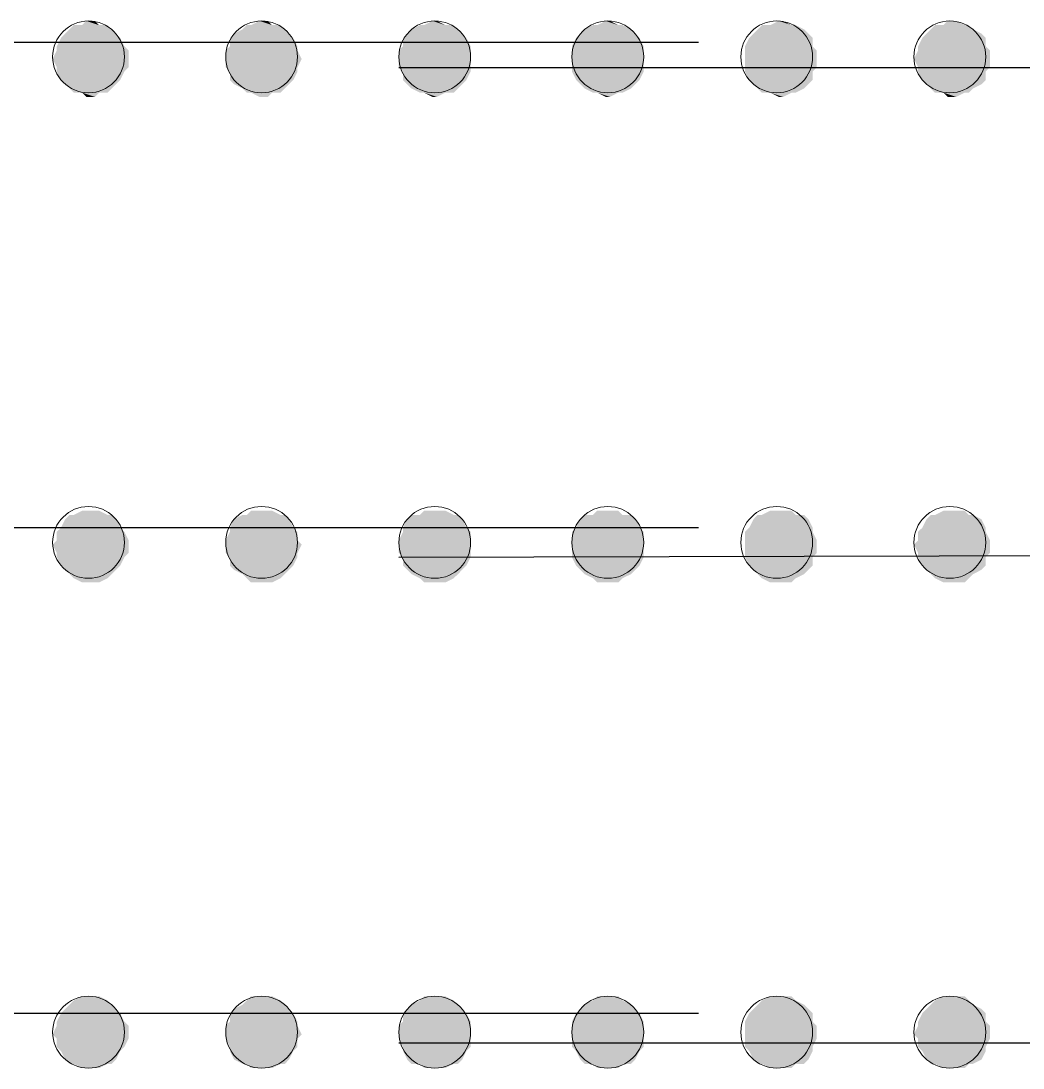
# Model space of a CAD drawing. Header units: inches. Extents: x 2 to 136, y 1 to 96.
# Drawn here: x 85.991 to 90.639, y 54.029 to 58.885 of the extents above; entities that cross this region are included whole.
import ezdxf

# ---------------------------------------------------------------- set-up
doc = ezdxf.new("R2010")
doc.units = ezdxf.units.IN
doc.header["$MEASUREMENT"] = 0
doc.layers.add('PDF_COLUMN', color=251, linetype='Continuous', true_color=0x636466)
doc.layers.add('PDF_Girt', color=7, linetype='Continuous')

msp = doc.modelspace()

# ---------------------------------------------------------------- linework, layer by layer
at = {"layer": 'PDF_COLUMN', "lineweight": 0}
for centre in [(86.3047, 58.719), (87.1076, 58.719), (87.9105, 58.719), (88.7133, 58.719), (89.4967, 58.719), (90.2996, 58.719), (86.3047, 56.467), (87.1076, 56.467), (87.9105, 56.467), (88.7133, 56.467), (89.4967, 56.467), (90.2996, 56.467), (86.3047, 54.1954), (87.1076, 54.1954), (87.9105, 54.1954), (88.7133, 54.1954), (89.4967, 54.1954), (90.2996, 54.1954)]:
    msp.add_circle(centre, 0.1665, dxfattribs=at)
at = {"layer": 'PDF_COLUMN', "transparency": 33554559}
for points in [[(86.2361, 58.8659), (86.4124, 58.8463), (86.2165, 58.8463)], [(86.2753, 58.8659), (86.3928, 58.8659), (86.2361, 58.8659)], [(86.3928, 58.8659), (86.2361, 58.8659), (86.4124, 58.8463)], [(86.2949, 58.8855), (86.3536, 58.8659), (86.2753, 58.8659)], [(86.3536, 58.8659), (86.2753, 58.8659), (86.3928, 58.8659)], [(86.334, 58.8855), (86.2949, 58.8855), (86.3536, 58.8659)], [(87.039, 58.8659), (87.2153, 58.8463), (87.0194, 58.8463)], [(87.0586, 58.8659), (87.1957, 58.8659), (87.039, 58.8659)], [(87.1957, 58.8659), (87.039, 58.8659), (87.2153, 58.8463)], [(87.0978, 58.8855), (87.1565, 58.8659), (87.0586, 58.8659)], [(87.1565, 58.8659), (87.0586, 58.8659), (87.1957, 58.8659)], [(87.1369, 58.8855), (87.0978, 58.8855), (87.1565, 58.8659)], [(87.8419, 58.8659), (88.0182, 58.8463), (87.8027, 58.8463)], [(87.8615, 58.8659), (87.9986, 58.8659), (87.8419, 58.8659)], [(87.9986, 58.8659), (87.8419, 58.8659), (88.0182, 58.8463)], [(87.9007, 58.8855), (87.9594, 58.8659), (87.8615, 58.8659)], [(87.9594, 58.8659), (87.8615, 58.8659), (87.9986, 58.8659)], [(87.9202, 58.8855), (87.9007, 58.8855), (87.9594, 58.8659)], [(88.6448, 58.8659), (88.8211, 58.8463), (88.6056, 58.8463)], [(88.6644, 58.8659), (88.7819, 58.8659), (88.6448, 58.8659)], [(88.7819, 58.8659), (88.6448, 58.8659), (88.8211, 58.8463)], [(88.7036, 58.8855), (88.7623, 58.8659), (88.6644, 58.8659)], [(88.7623, 58.8659), (88.6644, 58.8659), (88.7819, 58.8659)], [(88.7231, 58.8855), (88.7036, 58.8855), (88.7623, 58.8659)], [(89.4281, 58.8659), (89.6239, 58.8463), (89.4085, 58.8463)], [(89.4673, 58.8659), (89.5848, 58.8659), (89.4281, 58.8659)], [(89.5848, 58.8659), (89.4281, 58.8659), (89.6239, 58.8463)], [(89.5065, 58.8855), (89.5652, 58.8659), (89.4673, 58.8659)], [(89.5652, 58.8659), (89.4673, 58.8659), (89.5848, 58.8659)], [(89.526, 58.8855), (89.5065, 58.8855), (89.5652, 58.8659)], [(90.231, 58.8659), (90.4073, 58.8463), (90.2114, 58.8463)], [(90.2702, 58.8659), (90.3877, 58.8659), (90.231, 58.8659)], [(90.3877, 58.8659), (90.231, 58.8659), (90.4073, 58.8463)], [(90.2898, 58.8855), (90.3681, 58.8659), (90.2702, 58.8659)], [(90.3681, 58.8659), (90.2702, 58.8659), (90.3877, 58.8659)], [(90.3289, 58.8855), (90.2898, 58.8855), (90.3681, 58.8659)], [(86.197, 58.8267), (86.4515, 58.8071), (86.1774, 58.8071)], [(86.2165, 58.8463), (86.432, 58.8267), (86.197, 58.8267)], [(86.432, 58.8267), (86.197, 58.8267), (86.4515, 58.8071)], [(86.4124, 58.8463), (86.2165, 58.8463), (86.432, 58.8267)], [(86.9803, 58.8267), (87.2544, 58.8071), (86.9607, 58.8071)], [(87.0194, 58.8463), (87.2348, 58.8267), (86.9803, 58.8267)], [(87.2348, 58.8267), (86.9803, 58.8267), (87.2544, 58.8071)], [(87.2153, 58.8463), (87.0194, 58.8463), (87.2348, 58.8267)], [(87.7832, 58.8267), (88.0573, 58.8071), (87.7636, 58.8071)], [(87.8027, 58.8463), (88.0377, 58.8267), (87.7832, 58.8267)], [(88.0377, 58.8267), (87.7832, 58.8267), (88.0573, 58.8071)], [(88.0182, 58.8463), (87.8027, 58.8463), (88.0377, 58.8267)], [(88.5861, 58.8267), (88.8602, 58.8071), (88.5665, 58.8071)], [(88.6056, 58.8463), (88.8406, 58.8267), (88.5861, 58.8267)], [(88.8406, 58.8267), (88.5861, 58.8267), (88.8602, 58.8071)], [(88.8211, 58.8463), (88.6056, 58.8463), (88.8406, 58.8267)], [(89.389, 58.8267), (89.6631, 58.8071), (89.3694, 58.8071)], [(89.4085, 58.8463), (89.6435, 58.8267), (89.389, 58.8267)], [(89.6435, 58.8267), (89.389, 58.8267), (89.6631, 58.8071)], [(89.6239, 58.8463), (89.4085, 58.8463), (89.6435, 58.8267)], [(90.1918, 58.8267), (90.466, 58.8071), (90.1723, 58.8071)], [(90.2114, 58.8463), (90.4464, 58.8267), (90.1918, 58.8267)], [(90.4464, 58.8267), (90.1918, 58.8267), (90.466, 58.8071)], [(90.4073, 58.8463), (90.2114, 58.8463), (90.4464, 58.8267)], [(86.1774, 58.8071), (86.4711, 58.768), (86.1578, 58.768)], [(86.4711, 58.768), (86.1578, 58.768), (86.4907, 58.7484)], [(86.1578, 58.768), (86.4907, 58.7484), (86.1578, 58.7484)], [(86.4515, 58.8071), (86.1774, 58.8071), (86.4711, 58.768)], [(86.9607, 58.768), (87.274, 58.7484), (86.9411, 58.7484)], [(87.2544, 58.8071), (86.9607, 58.8071), (87.274, 58.768)], [(86.9607, 58.8071), (87.274, 58.768), (86.9607, 58.768)], [(87.274, 58.768), (86.9607, 58.768), (87.274, 58.7484)], [(87.7636, 58.768), (88.0769, 58.7484), (87.744, 58.7484)], [(88.0573, 58.8071), (87.7636, 58.8071), (88.0769, 58.768)], [(87.7636, 58.8071), (88.0769, 58.768), (87.7636, 58.768)], [(88.0769, 58.768), (87.7636, 58.768), (88.0769, 58.7484)], [(88.5665, 58.8071), (88.8798, 58.768), (88.5469, 58.768)], [(88.8798, 58.768), (88.5469, 58.768), (88.8798, 58.7484)], [(88.5469, 58.768), (88.8798, 58.7484), (88.5469, 58.7484)], [(88.8602, 58.8071), (88.5665, 58.8071), (88.8798, 58.768)], [(89.3694, 58.8071), (89.6631, 58.768), (89.3498, 58.768)], [(89.6631, 58.768), (89.3498, 58.768), (89.6827, 58.7484)], [(89.3498, 58.768), (89.6827, 58.7484), (89.3498, 58.7484)], [(89.6631, 58.8071), (89.3694, 58.8071), (89.6631, 58.768)], [(90.1723, 58.8071), (90.466, 58.768), (90.1527, 58.768)], [(90.466, 58.768), (90.1527, 58.768), (90.4856, 58.7484)], [(90.1527, 58.768), (90.4856, 58.7484), (90.1527, 58.7484)], [(90.466, 58.8071), (90.1723, 58.8071), (90.466, 58.768)], [(86.1578, 58.7484), (86.4907, 58.7092), (86.1382, 58.7092)], [(86.4907, 58.7484), (86.1578, 58.7484), (86.4907, 58.7092)], [(87.274, 58.7484), (86.9411, 58.7484), (87.2936, 58.7092)], [(86.9411, 58.7484), (87.2936, 58.7092), (86.9411, 58.7092)], [(88.0769, 58.7484), (87.744, 58.7484), (88.0769, 58.7092)], [(87.744, 58.7484), (88.0769, 58.7092), (87.744, 58.7092)], [(88.8798, 58.7484), (88.5469, 58.7484), (88.8798, 58.7092)], [(88.5469, 58.7484), (88.8798, 58.7092), (88.5469, 58.7092)], [(89.6827, 58.7484), (89.3498, 58.7484), (89.6827, 58.7092)], [(89.3498, 58.7484), (89.6827, 58.7092), (89.3498, 58.7092)], [(90.1527, 58.7484), (90.4856, 58.7092), (90.1331, 58.7092)], [(90.4856, 58.7484), (90.1527, 58.7484), (90.4856, 58.7092)], [(86.4907, 58.7092), (86.1382, 58.7092), (86.4907, 58.6701)], [(86.1382, 58.7092), (86.4907, 58.6701), (86.1578, 58.6701)], [(86.4907, 58.6701), (86.1578, 58.6701), (86.4711, 58.6505)], [(86.1578, 58.6701), (86.4711, 58.6505), (86.1578, 58.6505)], [(87.2936, 58.7092), (86.9411, 58.7092), (87.274, 58.6701)], [(86.9411, 58.7092), (87.274, 58.6701), (86.9411, 58.6701)], [(87.274, 58.6701), (86.9411, 58.6701), (87.274, 58.6505)], [(86.9411, 58.6701), (87.274, 58.6505), (86.9607, 58.6505)], [(88.0769, 58.7092), (87.744, 58.7092), (88.0769, 58.6701)], [(87.744, 58.7092), (88.0769, 58.6701), (87.744, 58.6701)], [(88.0769, 58.6701), (87.744, 58.6701), (88.0769, 58.6505)], [(87.744, 58.6701), (88.0769, 58.6505), (87.7636, 58.6505)], [(88.8798, 58.7092), (88.5469, 58.7092), (88.8798, 58.6701)], [(88.5469, 58.7092), (88.8798, 58.6701), (88.5469, 58.6701)], [(88.8798, 58.6701), (88.5469, 58.6701), (88.8798, 58.6505)], [(88.5469, 58.6701), (88.8798, 58.6505), (88.5469, 58.6505)], [(89.6827, 58.7092), (89.3498, 58.7092), (89.6827, 58.6701)], [(89.3498, 58.7092), (89.6827, 58.6701), (89.3498, 58.6701)], [(89.6827, 58.6701), (89.3498, 58.6701), (89.6631, 58.6505)], [(89.3498, 58.6701), (89.6631, 58.6505), (89.3498, 58.6505)], [(90.4856, 58.7092), (90.1331, 58.7092), (90.4856, 58.6701)], [(90.1331, 58.7092), (90.4856, 58.6701), (90.1527, 58.6701)], [(90.4856, 58.6701), (90.1527, 58.6701), (90.466, 58.6505)], [(90.1527, 58.6701), (90.466, 58.6505), (90.1527, 58.6505)], [(86.4711, 58.6505), (86.1578, 58.6505), (86.4515, 58.6113)], [(86.1578, 58.6505), (86.4515, 58.6113), (86.1774, 58.6113)], [(87.274, 58.6505), (86.9607, 58.6505), (87.2544, 58.6113)], [(86.9607, 58.6505), (87.2544, 58.6113), (86.9607, 58.6113)], [(88.0769, 58.6505), (87.7636, 58.6505), (88.0573, 58.6113)], [(87.7636, 58.6505), (88.0573, 58.6113), (87.7636, 58.6113)], [(88.8798, 58.6505), (88.5469, 58.6505), (88.8602, 58.6113)], [(88.5469, 58.6505), (88.8602, 58.6113), (88.5665, 58.6113)], [(89.6631, 58.6505), (89.3498, 58.6505), (89.6631, 58.6113)], [(89.3498, 58.6505), (89.6631, 58.6113), (89.3694, 58.6113)], [(90.466, 58.6505), (90.1527, 58.6505), (90.466, 58.6113)], [(90.1527, 58.6505), (90.466, 58.6113), (90.1723, 58.6113)], [(86.4515, 58.6113), (86.1774, 58.6113), (86.432, 58.5917)], [(86.1774, 58.6113), (86.432, 58.5917), (86.197, 58.5917)], [(86.432, 58.5917), (86.197, 58.5917), (86.4124, 58.5722)], [(86.197, 58.5917), (86.4124, 58.5722), (86.2165, 58.5722)], [(86.4124, 58.5722), (86.2165, 58.5722), (86.3928, 58.5526)], [(86.2165, 58.5722), (86.3928, 58.5526), (86.2361, 58.5526)], [(87.2544, 58.6113), (86.9607, 58.6113), (87.2348, 58.5917)], [(86.9607, 58.6113), (87.2348, 58.5917), (86.9803, 58.5917)], [(87.2348, 58.5917), (86.9803, 58.5917), (87.2153, 58.5722)], [(86.9803, 58.5917), (87.2153, 58.5722), (87.0194, 58.5722)], [(87.2153, 58.5722), (87.0194, 58.5722), (87.1957, 58.5526)], [(87.0194, 58.5722), (87.1957, 58.5526), (87.039, 58.5526)], [(88.0573, 58.6113), (87.7636, 58.6113), (88.0377, 58.5917)], [(87.7636, 58.6113), (88.0377, 58.5917), (87.7832, 58.5917)], [(88.0377, 58.5917), (87.7832, 58.5917), (88.0182, 58.5722)], [(87.7832, 58.5917), (88.0182, 58.5722), (87.8027, 58.5722)], [(88.0182, 58.5722), (87.8027, 58.5722), (87.9986, 58.5526)], [(87.8027, 58.5722), (87.9986, 58.5526), (87.8419, 58.5526)], [(88.8602, 58.6113), (88.5665, 58.6113), (88.8406, 58.5917)], [(88.5665, 58.6113), (88.8406, 58.5917), (88.5861, 58.5917)], [(88.8406, 58.5917), (88.5861, 58.5917), (88.8211, 58.5722)], [(88.5861, 58.5917), (88.8211, 58.5722), (88.6056, 58.5722)], [(88.8211, 58.5722), (88.6056, 58.5722), (88.7819, 58.5526)], [(88.6056, 58.5722), (88.7819, 58.5526), (88.6448, 58.5526)], [(89.6631, 58.6113), (89.3694, 58.6113), (89.6435, 58.5917)], [(89.3694, 58.6113), (89.6435, 58.5917), (89.389, 58.5917)], [(89.6435, 58.5917), (89.389, 58.5917), (89.6239, 58.5722)], [(89.389, 58.5917), (89.6239, 58.5722), (89.4085, 58.5722)], [(89.6239, 58.5722), (89.4085, 58.5722), (89.5848, 58.5526)], [(89.4085, 58.5722), (89.5848, 58.5526), (89.4281, 58.5526)], [(90.466, 58.6113), (90.1723, 58.6113), (90.4464, 58.5917)], [(90.1723, 58.6113), (90.4464, 58.5917), (90.1918, 58.5917)], [(90.4464, 58.5917), (90.1918, 58.5917), (90.4073, 58.5722)], [(90.1918, 58.5917), (90.4073, 58.5722), (90.2114, 58.5722)], [(90.4073, 58.5722), (90.2114, 58.5722), (90.3877, 58.5526)], [(90.2114, 58.5722), (90.3877, 58.5526), (90.231, 58.5526)], [(86.3928, 58.5526), (86.2361, 58.5526), (86.3536, 58.5526)], [(86.2361, 58.5526), (86.3536, 58.5526), (86.2753, 58.5526)], [(86.3536, 58.5526), (86.2753, 58.5526), (86.334, 58.533)], [(86.2753, 58.5526), (86.334, 58.533), (86.2949, 58.533)], [(87.1957, 58.5526), (87.039, 58.5526), (87.1565, 58.5526)], [(87.039, 58.5526), (87.1565, 58.5526), (87.0586, 58.5526)], [(87.1565, 58.5526), (87.0586, 58.5526), (87.1369, 58.533)], [(87.0586, 58.5526), (87.1369, 58.533), (87.0978, 58.533)], [(87.9986, 58.5526), (87.8419, 58.5526), (87.9594, 58.5526)], [(87.8419, 58.5526), (87.9594, 58.5526), (87.8615, 58.5526)], [(87.9594, 58.5526), (87.8615, 58.5526), (87.9202, 58.533)], [(87.8615, 58.5526), (87.9202, 58.533), (87.9007, 58.533)], [(88.7819, 58.5526), (88.6448, 58.5526), (88.7623, 58.5526)], [(88.6448, 58.5526), (88.7623, 58.5526), (88.6644, 58.5526)], [(88.7623, 58.5526), (88.6644, 58.5526), (88.7231, 58.533)], [(88.6644, 58.5526), (88.7231, 58.533), (88.7036, 58.533)], [(89.5848, 58.5526), (89.4281, 58.5526), (89.5652, 58.5526)], [(89.4281, 58.5526), (89.5652, 58.5526), (89.4673, 58.5526)], [(89.5652, 58.5526), (89.4673, 58.5526), (89.526, 58.533)], [(89.4673, 58.5526), (89.526, 58.533), (89.5065, 58.533)], [(90.3877, 58.5526), (90.231, 58.5526), (90.3681, 58.5526)], [(90.231, 58.5526), (90.3681, 58.5526), (90.2702, 58.5526)], [(90.3681, 58.5526), (90.2702, 58.5526), (90.3289, 58.533)], [(90.2702, 58.5526), (90.3289, 58.533), (90.2898, 58.533)], [(86.2165, 56.5943), (86.432, 56.5747), (86.197, 56.5747)], [(86.2361, 56.5943), (86.4124, 56.5943), (86.2165, 56.5943)], [(86.4124, 56.5943), (86.2165, 56.5943), (86.432, 56.5747)], [(86.2753, 56.6139), (86.3928, 56.5943), (86.2361, 56.5943)], [(86.3928, 56.5943), (86.2361, 56.5943), (86.4124, 56.5943)], [(86.2949, 56.6139), (86.3536, 56.6139), (86.2753, 56.6139)], [(86.3536, 56.6139), (86.2753, 56.6139), (86.3928, 56.5943)], [(86.334, 56.6139), (86.2949, 56.6139), (86.3536, 56.6139)], [(87.0194, 56.5943), (87.2348, 56.5747), (86.9803, 56.5747)], [(87.039, 56.5943), (87.2153, 56.5943), (87.0194, 56.5943)], [(87.2153, 56.5943), (87.0194, 56.5943), (87.2348, 56.5747)], [(87.0586, 56.6139), (87.1957, 56.5943), (87.039, 56.5943)], [(87.1957, 56.5943), (87.039, 56.5943), (87.2153, 56.5943)], [(87.0978, 56.6139), (87.1565, 56.6139), (87.0586, 56.6139)], [(87.1565, 56.6139), (87.0586, 56.6139), (87.1957, 56.5943)], [(87.1369, 56.6139), (87.0978, 56.6139), (87.1565, 56.6139)], [(87.8027, 56.5943), (88.0377, 56.5747), (87.7832, 56.5747)], [(87.8419, 56.5943), (88.0182, 56.5943), (87.8027, 56.5943)], [(88.0182, 56.5943), (87.8027, 56.5943), (88.0377, 56.5747)], [(87.8615, 56.6139), (87.9986, 56.5943), (87.8419, 56.5943)], [(87.9986, 56.5943), (87.8419, 56.5943), (88.0182, 56.5943)], [(87.9007, 56.6139), (87.9594, 56.6139), (87.8615, 56.6139)], [(87.9594, 56.6139), (87.8615, 56.6139), (87.9986, 56.5943)], [(87.9202, 56.6139), (87.9007, 56.6139), (87.9594, 56.6139)], [(88.6056, 56.5943), (88.8406, 56.5747), (88.5861, 56.5747)], [(88.6448, 56.5943), (88.8211, 56.5943), (88.6056, 56.5943)], [(88.8211, 56.5943), (88.6056, 56.5943), (88.8406, 56.5747)], [(88.6644, 56.6139), (88.7819, 56.5943), (88.6448, 56.5943)], [(88.7819, 56.5943), (88.6448, 56.5943), (88.8211, 56.5943)], [(88.7036, 56.6139), (88.7623, 56.6139), (88.6644, 56.6139)], [(88.7623, 56.6139), (88.6644, 56.6139), (88.7819, 56.5943)], [(88.7231, 56.6139), (88.7036, 56.6139), (88.7623, 56.6139)], [(89.4085, 56.5943), (89.6435, 56.5747), (89.389, 56.5747)], [(89.4281, 56.5943), (89.6239, 56.5943), (89.4085, 56.5943)], [(89.6239, 56.5943), (89.4085, 56.5943), (89.6435, 56.5747)], [(89.4673, 56.6139), (89.5848, 56.5943), (89.4281, 56.5943)], [(89.5848, 56.5943), (89.4281, 56.5943), (89.6239, 56.5943)], [(89.5065, 56.6139), (89.5652, 56.6139), (89.4673, 56.6139)], [(89.5652, 56.6139), (89.4673, 56.6139), (89.5848, 56.5943)], [(89.526, 56.6139), (89.5065, 56.6139), (89.5652, 56.6139)], [(90.2114, 56.5943), (90.4464, 56.5747), (90.1918, 56.5747)], [(90.231, 56.5943), (90.4073, 56.5943), (90.2114, 56.5943)], [(90.4073, 56.5943), (90.2114, 56.5943), (90.4464, 56.5747)], [(90.2702, 56.6139), (90.3877, 56.5943), (90.231, 56.5943)], [(90.3877, 56.5943), (90.231, 56.5943), (90.4073, 56.5943)], [(90.2898, 56.6139), (90.3681, 56.6139), (90.2702, 56.6139)], [(90.3681, 56.6139), (90.2702, 56.6139), (90.3877, 56.5943)], [(90.3289, 56.6139), (90.2898, 56.6139), (90.3681, 56.6139)], [(86.1774, 56.5355), (86.4711, 56.516), (86.1578, 56.516)], [(86.197, 56.5747), (86.4515, 56.5355), (86.1774, 56.5355)], [(86.4515, 56.5355), (86.1774, 56.5355), (86.4711, 56.516)], [(86.432, 56.5747), (86.197, 56.5747), (86.4515, 56.5355)], [(86.9803, 56.5747), (87.2544, 56.5355), (86.9607, 56.5355)], [(87.2544, 56.5355), (86.9607, 56.5355), (87.274, 56.516)], [(86.9607, 56.5355), (87.274, 56.516), (86.9607, 56.516)], [(87.2348, 56.5747), (86.9803, 56.5747), (87.2544, 56.5355)], [(87.7832, 56.5747), (88.0573, 56.5355), (87.7636, 56.5355)], [(88.0573, 56.5355), (87.7636, 56.5355), (88.0769, 56.516)], [(87.7636, 56.5355), (88.0769, 56.516), (87.7636, 56.516)], [(88.0377, 56.5747), (87.7832, 56.5747), (88.0573, 56.5355)], [(88.5665, 56.5355), (88.8798, 56.516), (88.5469, 56.516)], [(88.5861, 56.5747), (88.8602, 56.5355), (88.5665, 56.5355)], [(88.8602, 56.5355), (88.5665, 56.5355), (88.8798, 56.516)], [(88.8406, 56.5747), (88.5861, 56.5747), (88.8602, 56.5355)], [(89.3694, 56.5355), (89.6631, 56.516), (89.3498, 56.516)], [(89.389, 56.5747), (89.6631, 56.5355), (89.3694, 56.5355)], [(89.6631, 56.5355), (89.3694, 56.5355), (89.6631, 56.516)], [(89.6435, 56.5747), (89.389, 56.5747), (89.6631, 56.5355)], [(90.1723, 56.5355), (90.466, 56.516), (90.1527, 56.516)], [(90.1918, 56.5747), (90.466, 56.5355), (90.1723, 56.5355)], [(90.466, 56.5355), (90.1723, 56.5355), (90.466, 56.516)], [(90.4464, 56.5747), (90.1918, 56.5747), (90.466, 56.5355)], [(86.4711, 56.516), (86.1578, 56.516), (86.4907, 56.4768)], [(86.1578, 56.516), (86.4907, 56.4768), (86.1578, 56.4768)], [(86.9607, 56.516), (87.274, 56.4768), (86.9411, 56.4768)], [(87.274, 56.516), (86.9607, 56.516), (87.274, 56.4768)], [(87.7636, 56.516), (88.0769, 56.4768), (87.744, 56.4768)], [(88.0769, 56.516), (87.7636, 56.516), (88.0769, 56.4768)], [(88.8798, 56.516), (88.5469, 56.516), (88.8798, 56.4768)], [(88.5469, 56.516), (88.8798, 56.4768), (88.5469, 56.4768)], [(89.6631, 56.516), (89.3498, 56.516), (89.6827, 56.4768)], [(89.3498, 56.516), (89.6827, 56.4768), (89.3498, 56.4768)], [(90.466, 56.516), (90.1527, 56.516), (90.4856, 56.4768)], [(90.1527, 56.516), (90.4856, 56.4768), (90.1527, 56.4768)], [(86.1578, 56.4768), (86.4907, 56.4572), (86.1382, 56.4572)], [(86.4907, 56.4572), (86.1382, 56.4572), (86.4907, 56.418)], [(86.1382, 56.4572), (86.4907, 56.418), (86.1578, 56.418)], [(86.4907, 56.4768), (86.1578, 56.4768), (86.4907, 56.4572)], [(87.274, 56.4768), (86.9411, 56.4768), (87.2936, 56.4572)], [(86.9411, 56.4768), (87.2936, 56.4572), (86.9411, 56.4572)], [(87.2936, 56.4572), (86.9411, 56.4572), (87.274, 56.418)], [(86.9411, 56.4572), (87.274, 56.418), (86.9411, 56.418)], [(88.0769, 56.4768), (87.744, 56.4768), (88.0769, 56.4572)], [(87.744, 56.4768), (88.0769, 56.4572), (87.744, 56.4572)], [(88.0769, 56.4572), (87.744, 56.4572), (88.0769, 56.418)], [(87.744, 56.4572), (88.0769, 56.418), (87.744, 56.418)], [(88.8798, 56.4768), (88.5469, 56.4768), (88.8798, 56.4572)], [(88.5469, 56.4768), (88.8798, 56.4572), (88.5469, 56.4572)], [(88.8798, 56.4572), (88.5469, 56.4572), (88.8798, 56.418)], [(88.5469, 56.4572), (88.8798, 56.418), (88.5469, 56.418)], [(89.6827, 56.4768), (89.3498, 56.4768), (89.6827, 56.4572)], [(89.3498, 56.4768), (89.6827, 56.4572), (89.3498, 56.4572)], [(89.6827, 56.4572), (89.3498, 56.4572), (89.6827, 56.418)], [(89.3498, 56.4572), (89.6827, 56.418), (89.3498, 56.418)], [(90.1527, 56.4768), (90.4856, 56.4572), (90.1331, 56.4572)], [(90.4856, 56.4572), (90.1331, 56.4572), (90.4856, 56.418)], [(90.1331, 56.4572), (90.4856, 56.418), (90.1527, 56.418)], [(90.4856, 56.4768), (90.1527, 56.4768), (90.4856, 56.4572)], [(86.4907, 56.418), (86.1578, 56.418), (86.4711, 56.3985)], [(86.1578, 56.418), (86.4711, 56.3985), (86.1578, 56.3985)], [(86.4711, 56.3985), (86.1578, 56.3985), (86.4515, 56.3593)], [(86.1578, 56.3985), (86.4515, 56.3593), (86.1774, 56.3593)], [(87.274, 56.418), (86.9411, 56.418), (87.274, 56.3985)], [(86.9411, 56.418), (87.274, 56.3985), (86.9607, 56.3985)], [(87.274, 56.3985), (86.9607, 56.3985), (87.2544, 56.3593)], [(86.9607, 56.3985), (87.2544, 56.3593), (86.9607, 56.3593)], [(88.0769, 56.418), (87.744, 56.418), (88.0769, 56.3985)], [(87.744, 56.418), (88.0769, 56.3985), (87.7636, 56.3985)], [(88.0769, 56.3985), (87.7636, 56.3985), (88.0573, 56.3593)], [(87.7636, 56.3985), (88.0573, 56.3593), (87.7636, 56.3593)], [(88.8798, 56.418), (88.5469, 56.418), (88.8798, 56.3985)], [(88.5469, 56.418), (88.8798, 56.3985), (88.5469, 56.3985)], [(88.8798, 56.3985), (88.5469, 56.3985), (88.8602, 56.3593)], [(88.5469, 56.3985), (88.8602, 56.3593), (88.5665, 56.3593)], [(89.6827, 56.418), (89.3498, 56.418), (89.6631, 56.3985)], [(89.3498, 56.418), (89.6631, 56.3985), (89.3498, 56.3985)], [(89.6631, 56.3985), (89.3498, 56.3985), (89.6631, 56.3593)], [(89.3498, 56.3985), (89.6631, 56.3593), (89.3694, 56.3593)], [(90.4856, 56.418), (90.1527, 56.418), (90.466, 56.3985)], [(90.1527, 56.418), (90.466, 56.3985), (90.1527, 56.3985)], [(90.466, 56.3985), (90.1527, 56.3985), (90.466, 56.3593)], [(90.1527, 56.3985), (90.466, 56.3593), (90.1723, 56.3593)], [(86.4515, 56.3593), (86.1774, 56.3593), (86.432, 56.3397)], [(86.1774, 56.3593), (86.432, 56.3397), (86.197, 56.3397)], [(86.432, 56.3397), (86.197, 56.3397), (86.4124, 56.3201)], [(86.197, 56.3397), (86.4124, 56.3201), (86.2165, 56.3201)], [(87.2544, 56.3593), (86.9607, 56.3593), (87.2348, 56.3397)], [(86.9607, 56.3593), (87.2348, 56.3397), (86.9803, 56.3397)], [(87.2348, 56.3397), (86.9803, 56.3397), (87.2153, 56.3201)], [(86.9803, 56.3397), (87.2153, 56.3201), (87.0194, 56.3201)], [(88.0573, 56.3593), (87.7636, 56.3593), (88.0377, 56.3397)], [(87.7636, 56.3593), (88.0377, 56.3397), (87.7832, 56.3397)], [(88.0377, 56.3397), (87.7832, 56.3397), (88.0182, 56.3201)], [(87.7832, 56.3397), (88.0182, 56.3201), (87.8027, 56.3201)], [(88.8602, 56.3593), (88.5665, 56.3593), (88.8406, 56.3397)], [(88.5665, 56.3593), (88.8406, 56.3397), (88.5861, 56.3397)], [(88.8406, 56.3397), (88.5861, 56.3397), (88.8211, 56.3201)], [(88.5861, 56.3397), (88.8211, 56.3201), (88.6056, 56.3201)], [(89.6631, 56.3593), (89.3694, 56.3593), (89.6435, 56.3397)], [(89.3694, 56.3593), (89.6435, 56.3397), (89.389, 56.3397)], [(89.6435, 56.3397), (89.389, 56.3397), (89.6239, 56.3201)], [(89.389, 56.3397), (89.6239, 56.3201), (89.4085, 56.3201)], [(90.466, 56.3593), (90.1723, 56.3593), (90.4464, 56.3397)], [(90.1723, 56.3593), (90.4464, 56.3397), (90.1918, 56.3397)], [(90.4464, 56.3397), (90.1918, 56.3397), (90.4073, 56.3201)], [(90.1918, 56.3397), (90.4073, 56.3201), (90.2114, 56.3201)], [(86.4124, 56.3201), (86.2165, 56.3201), (86.3928, 56.3006)], [(86.2165, 56.3201), (86.3928, 56.3006), (86.2361, 56.3006)], [(86.3928, 56.3006), (86.2361, 56.3006), (86.3536, 56.281)], [(86.2361, 56.3006), (86.3536, 56.281), (86.2753, 56.281)], [(87.2153, 56.3201), (87.0194, 56.3201), (87.1957, 56.3006)], [(87.0194, 56.3201), (87.1957, 56.3006), (87.039, 56.3006)], [(87.1957, 56.3006), (87.039, 56.3006), (87.1565, 56.281)], [(87.039, 56.3006), (87.1565, 56.281), (87.0586, 56.281)], [(88.0182, 56.3201), (87.8027, 56.3201), (87.9986, 56.3006)], [(87.8027, 56.3201), (87.9986, 56.3006), (87.8419, 56.3006)], [(87.9986, 56.3006), (87.8419, 56.3006), (87.9594, 56.281)], [(87.8419, 56.3006), (87.9594, 56.281), (87.8615, 56.281)], [(88.8211, 56.3201), (88.6056, 56.3201), (88.7819, 56.3006)], [(88.6056, 56.3201), (88.7819, 56.3006), (88.6448, 56.3006)], [(88.7819, 56.3006), (88.6448, 56.3006), (88.7623, 56.281)], [(88.6448, 56.3006), (88.7623, 56.281), (88.6644, 56.281)], [(89.6239, 56.3201), (89.4085, 56.3201), (89.5848, 56.3006)], [(89.4085, 56.3201), (89.5848, 56.3006), (89.4281, 56.3006)], [(89.5848, 56.3006), (89.4281, 56.3006), (89.5652, 56.281)], [(89.4281, 56.3006), (89.5652, 56.281), (89.4673, 56.281)], [(90.4073, 56.3201), (90.2114, 56.3201), (90.3877, 56.3006)], [(90.2114, 56.3201), (90.3877, 56.3006), (90.231, 56.3006)], [(90.3877, 56.3006), (90.231, 56.3006), (90.3681, 56.281)], [(90.231, 56.3006), (90.3681, 56.281), (90.2702, 56.281)], [(86.3536, 56.281), (86.2753, 56.281), (86.334, 56.281)], [(86.2753, 56.281), (86.334, 56.281), (86.2949, 56.281)], [(87.1565, 56.281), (87.0586, 56.281), (87.1369, 56.281)], [(87.0586, 56.281), (87.1369, 56.281), (87.0978, 56.281)], [(87.9594, 56.281), (87.8615, 56.281), (87.9202, 56.281)], [(87.8615, 56.281), (87.9202, 56.281), (87.9007, 56.281)], [(88.7623, 56.281), (88.6644, 56.281), (88.7231, 56.281)], [(88.6644, 56.281), (88.7231, 56.281), (88.7036, 56.281)], [(89.5652, 56.281), (89.4673, 56.281), (89.526, 56.281)], [(89.4673, 56.281), (89.526, 56.281), (89.5065, 56.281)], [(90.3681, 56.281), (90.2702, 56.281), (90.3289, 56.281)], [(90.2702, 56.281), (90.3289, 56.281), (90.2898, 56.281)], [(86.2753, 54.3619), (86.3928, 54.3423), (86.2361, 54.3423)], [(86.2949, 54.3619), (86.3536, 54.3619), (86.2753, 54.3619)], [(86.3536, 54.3619), (86.2753, 54.3619), (86.3928, 54.3423)], [(86.334, 54.3619), (86.2949, 54.3619), (86.3536, 54.3619)], [(87.0586, 54.3619), (87.1957, 54.3423), (87.039, 54.3423)], [(87.0978, 54.3619), (87.1565, 54.3619), (87.0586, 54.3619)], [(87.1565, 54.3619), (87.0586, 54.3619), (87.1957, 54.3423)], [(87.1369, 54.3619), (87.0978, 54.3619), (87.1565, 54.3619)], [(87.8615, 54.3619), (87.9986, 54.3423), (87.8419, 54.3423)], [(87.9007, 54.3619), (87.9594, 54.3619), (87.8615, 54.3619)], [(87.9594, 54.3619), (87.8615, 54.3619), (87.9986, 54.3423)], [(87.9202, 54.3619), (87.9007, 54.3619), (87.9594, 54.3619)], [(88.6644, 54.3619), (88.7819, 54.3423), (88.6448, 54.3423)], [(88.7036, 54.3619), (88.7623, 54.3619), (88.6644, 54.3619)], [(88.7623, 54.3619), (88.6644, 54.3619), (88.7819, 54.3423)], [(88.7231, 54.3619), (88.7036, 54.3619), (88.7623, 54.3619)], [(89.4673, 54.3619), (89.5848, 54.3423), (89.4281, 54.3423)], [(89.5065, 54.3619), (89.5652, 54.3619), (89.4673, 54.3619)], [(89.5652, 54.3619), (89.4673, 54.3619), (89.5848, 54.3423)], [(89.526, 54.3619), (89.5065, 54.3619), (89.5652, 54.3619)], [(90.2702, 54.3619), (90.3877, 54.3423), (90.231, 54.3423)], [(90.2898, 54.3619), (90.3681, 54.3619), (90.2702, 54.3619)], [(90.3681, 54.3619), (90.2702, 54.3619), (90.3877, 54.3423)], [(90.3289, 54.3619), (90.2898, 54.3619), (90.3681, 54.3619)], [(86.197, 54.3031), (86.4515, 54.2835), (86.1774, 54.2835)], [(86.2165, 54.3227), (86.432, 54.3031), (86.197, 54.3031)], [(86.432, 54.3031), (86.197, 54.3031), (86.4515, 54.2835)], [(86.2361, 54.3423), (86.4124, 54.3227), (86.2165, 54.3227)], [(86.4124, 54.3227), (86.2165, 54.3227), (86.432, 54.3031)], [(86.3928, 54.3423), (86.2361, 54.3423), (86.4124, 54.3227)], [(86.9803, 54.3031), (87.2544, 54.2835), (86.9607, 54.2835)], [(87.0194, 54.3227), (87.2348, 54.3031), (86.9803, 54.3031)], [(87.2348, 54.3031), (86.9803, 54.3031), (87.2544, 54.2835)], [(87.039, 54.3423), (87.2153, 54.3227), (87.0194, 54.3227)], [(87.2153, 54.3227), (87.0194, 54.3227), (87.2348, 54.3031)], [(87.1957, 54.3423), (87.039, 54.3423), (87.2153, 54.3227)], [(87.7832, 54.3031), (88.0573, 54.2835), (87.7636, 54.2835)], [(87.8027, 54.3227), (88.0377, 54.3031), (87.7832, 54.3031)], [(88.0377, 54.3031), (87.7832, 54.3031), (88.0573, 54.2835)], [(87.8419, 54.3423), (88.0182, 54.3227), (87.8027, 54.3227)], [(88.0182, 54.3227), (87.8027, 54.3227), (88.0377, 54.3031)], [(87.9986, 54.3423), (87.8419, 54.3423), (88.0182, 54.3227)], [(88.5861, 54.3031), (88.8602, 54.2835), (88.5665, 54.2835)], [(88.6056, 54.3227), (88.8406, 54.3031), (88.5861, 54.3031)], [(88.8406, 54.3031), (88.5861, 54.3031), (88.8602, 54.2835)], [(88.6448, 54.3423), (88.8211, 54.3227), (88.6056, 54.3227)], [(88.8211, 54.3227), (88.6056, 54.3227), (88.8406, 54.3031)], [(88.7819, 54.3423), (88.6448, 54.3423), (88.8211, 54.3227)], [(89.389, 54.3031), (89.6631, 54.2835), (89.3694, 54.2835)], [(89.4085, 54.3227), (89.6435, 54.3031), (89.389, 54.3031)], [(89.6435, 54.3031), (89.389, 54.3031), (89.6631, 54.2835)], [(89.4281, 54.3423), (89.6239, 54.3227), (89.4085, 54.3227)], [(89.6239, 54.3227), (89.4085, 54.3227), (89.6435, 54.3031)], [(89.5848, 54.3423), (89.4281, 54.3423), (89.6239, 54.3227)], [(90.1918, 54.3031), (90.466, 54.2835), (90.1723, 54.2835)], [(90.2114, 54.3227), (90.4464, 54.3031), (90.1918, 54.3031)], [(90.4464, 54.3031), (90.1918, 54.3031), (90.466, 54.2835)], [(90.231, 54.3423), (90.4073, 54.3227), (90.2114, 54.3227)], [(90.4073, 54.3227), (90.2114, 54.3227), (90.4464, 54.3031)], [(90.3877, 54.3423), (90.231, 54.3423), (90.4073, 54.3227)], [(86.1774, 54.2835), (86.4711, 54.2444), (86.1578, 54.2444)], [(86.4515, 54.2835), (86.1774, 54.2835), (86.4711, 54.2444)], [(87.2544, 54.2835), (86.9607, 54.2835), (87.274, 54.2444)], [(86.9607, 54.2835), (87.274, 54.2444), (86.9607, 54.2444)], [(88.0573, 54.2835), (87.7636, 54.2835), (88.0769, 54.2444)], [(87.7636, 54.2835), (88.0769, 54.2444), (87.7636, 54.2444)], [(88.5665, 54.2835), (88.8798, 54.2444), (88.5469, 54.2444)], [(88.8602, 54.2835), (88.5665, 54.2835), (88.8798, 54.2444)], [(89.3694, 54.2835), (89.6631, 54.2444), (89.3498, 54.2444)], [(89.6631, 54.2835), (89.3694, 54.2835), (89.6631, 54.2444)], [(90.1723, 54.2835), (90.466, 54.2444), (90.1527, 54.2444)], [(90.466, 54.2835), (90.1723, 54.2835), (90.466, 54.2444)], [(86.1578, 54.2248), (86.4907, 54.1856), (86.1382, 54.1856)], [(86.4711, 54.2444), (86.1578, 54.2444), (86.4907, 54.2248)], [(86.1578, 54.2444), (86.4907, 54.2248), (86.1578, 54.2248)], [(86.4907, 54.2248), (86.1578, 54.2248), (86.4907, 54.1856)], [(86.9607, 54.2444), (87.274, 54.2248), (86.9411, 54.2248)], [(87.274, 54.2248), (86.9411, 54.2248), (87.2936, 54.1856)], [(86.9411, 54.2248), (87.2936, 54.1856), (86.9411, 54.1856)], [(87.274, 54.2444), (86.9607, 54.2444), (87.274, 54.2248)], [(87.7636, 54.2444), (88.0769, 54.2248), (87.744, 54.2248)], [(88.0769, 54.2248), (87.744, 54.2248), (88.0769, 54.1856)], [(87.744, 54.2248), (88.0769, 54.1856), (87.744, 54.1856)], [(88.0769, 54.2444), (87.7636, 54.2444), (88.0769, 54.2248)], [(88.8798, 54.2444), (88.5469, 54.2444), (88.8798, 54.2248)], [(88.5469, 54.2444), (88.8798, 54.2248), (88.5469, 54.2248)], [(88.8798, 54.2248), (88.5469, 54.2248), (88.8798, 54.1856)], [(88.5469, 54.2248), (88.8798, 54.1856), (88.5469, 54.1856)], [(89.6631, 54.2444), (89.3498, 54.2444), (89.6827, 54.2248)], [(89.3498, 54.2444), (89.6827, 54.2248), (89.3498, 54.2248)], [(89.6827, 54.2248), (89.3498, 54.2248), (89.6827, 54.1856)], [(89.3498, 54.2248), (89.6827, 54.1856), (89.3498, 54.1856)], [(90.1527, 54.2248), (90.4856, 54.1856), (90.1331, 54.1856)], [(90.466, 54.2444), (90.1527, 54.2444), (90.4856, 54.2248)], [(90.1527, 54.2444), (90.4856, 54.2248), (90.1527, 54.2248)], [(90.4856, 54.2248), (90.1527, 54.2248), (90.4856, 54.1856)], [(86.4907, 54.1856), (86.1382, 54.1856), (86.4907, 54.166)], [(86.1382, 54.1856), (86.4907, 54.166), (86.1578, 54.166)], [(86.4907, 54.166), (86.1578, 54.166), (86.4711, 54.1269)], [(86.1578, 54.166), (86.4711, 54.1269), (86.1578, 54.1269)], [(87.2936, 54.1856), (86.9411, 54.1856), (87.274, 54.166)], [(86.9411, 54.1856), (87.274, 54.166), (86.9411, 54.166)], [(87.274, 54.166), (86.9411, 54.166), (87.274, 54.1269)], [(86.9411, 54.166), (87.274, 54.1269), (86.9607, 54.1269)], [(88.0769, 54.1856), (87.744, 54.1856), (88.0769, 54.166)], [(87.744, 54.1856), (88.0769, 54.166), (87.744, 54.166)], [(88.0769, 54.166), (87.744, 54.166), (88.0769, 54.1269)], [(87.744, 54.166), (88.0769, 54.1269), (87.7636, 54.1269)], [(88.8798, 54.1856), (88.5469, 54.1856), (88.8798, 54.166)], [(88.5469, 54.1856), (88.8798, 54.166), (88.5469, 54.166)], [(88.8798, 54.166), (88.5469, 54.166), (88.8798, 54.1269)], [(88.5469, 54.166), (88.8798, 54.1269), (88.5469, 54.1269)], [(89.6827, 54.1856), (89.3498, 54.1856), (89.6827, 54.166)], [(89.3498, 54.1856), (89.6827, 54.166), (89.3498, 54.166)], [(89.6827, 54.166), (89.3498, 54.166), (89.6631, 54.1269)], [(89.3498, 54.166), (89.6631, 54.1269), (89.3498, 54.1269)], [(90.4856, 54.1856), (90.1331, 54.1856), (90.4856, 54.166)], [(90.1331, 54.1856), (90.4856, 54.166), (90.1527, 54.166)], [(90.4856, 54.166), (90.1527, 54.166), (90.466, 54.1269)], [(90.1527, 54.166), (90.466, 54.1269), (90.1527, 54.1269)], [(86.4711, 54.1269), (86.1578, 54.1269), (86.4515, 54.1073)], [(86.1578, 54.1269), (86.4515, 54.1073), (86.1774, 54.1073)], [(86.4515, 54.1073), (86.1774, 54.1073), (86.432, 54.0681)], [(86.1774, 54.1073), (86.432, 54.0681), (86.197, 54.0681)], [(87.274, 54.1269), (86.9607, 54.1269), (87.2544, 54.1073)], [(86.9607, 54.1269), (87.2544, 54.1073), (86.9607, 54.1073)], [(87.2544, 54.1073), (86.9607, 54.1073), (87.2348, 54.0681)], [(86.9607, 54.1073), (87.2348, 54.0681), (86.9803, 54.0681)], [(88.0769, 54.1269), (87.7636, 54.1269), (88.0573, 54.1073)], [(87.7636, 54.1269), (88.0573, 54.1073), (87.7636, 54.1073)], [(88.0573, 54.1073), (87.7636, 54.1073), (88.0377, 54.0681)], [(87.7636, 54.1073), (88.0377, 54.0681), (87.7832, 54.0681)], [(88.8798, 54.1269), (88.5469, 54.1269), (88.8602, 54.1073)], [(88.5469, 54.1269), (88.8602, 54.1073), (88.5665, 54.1073)], [(88.8602, 54.1073), (88.5665, 54.1073), (88.8406, 54.0681)], [(88.5665, 54.1073), (88.8406, 54.0681), (88.5861, 54.0681)], [(89.6631, 54.1269), (89.3498, 54.1269), (89.6631, 54.1073)], [(89.3498, 54.1269), (89.6631, 54.1073), (89.3694, 54.1073)], [(89.6631, 54.1073), (89.3694, 54.1073), (89.6435, 54.0681)], [(89.3694, 54.1073), (89.6435, 54.0681), (89.389, 54.0681)], [(90.466, 54.1269), (90.1527, 54.1269), (90.466, 54.1073)], [(90.1527, 54.1269), (90.466, 54.1073), (90.1723, 54.1073)], [(90.466, 54.1073), (90.1723, 54.1073), (90.4464, 54.0681)], [(90.1723, 54.1073), (90.4464, 54.0681), (90.1918, 54.0681)], [(86.432, 54.0681), (86.197, 54.0681), (86.4124, 54.0485)], [(86.197, 54.0681), (86.4124, 54.0485), (86.2165, 54.0485)], [(87.2348, 54.0681), (86.9803, 54.0681), (87.2153, 54.0485)], [(86.9803, 54.0681), (87.2153, 54.0485), (87.0194, 54.0485)], [(88.0377, 54.0681), (87.7832, 54.0681), (88.0182, 54.0485)], [(87.7832, 54.0681), (88.0182, 54.0485), (87.8027, 54.0485)], [(88.8406, 54.0681), (88.5861, 54.0681), (88.8211, 54.0485)], [(88.5861, 54.0681), (88.8211, 54.0485), (88.6056, 54.0485)], [(89.6435, 54.0681), (89.389, 54.0681), (89.6239, 54.0485)], [(89.389, 54.0681), (89.6239, 54.0485), (89.4085, 54.0485)], [(90.4464, 54.0681), (90.1918, 54.0681), (90.4073, 54.0485)], [(90.1918, 54.0681), (90.4073, 54.0485), (90.2114, 54.0485)], [(86.4124, 54.0485), (86.2165, 54.0485), (86.3928, 54.0485)], [(86.2165, 54.0485), (86.3928, 54.0485), (86.2361, 54.0485)], [(86.3928, 54.0485), (86.2361, 54.0485), (86.3536, 54.0289)], [(86.2361, 54.0485), (86.3536, 54.0289), (86.2753, 54.0289)], [(86.3536, 54.0289), (86.2753, 54.0289), (86.334, 54.0289)], [(86.2753, 54.0289), (86.334, 54.0289), (86.2949, 54.0289)], [(87.2153, 54.0485), (87.0194, 54.0485), (87.1957, 54.0485)], [(87.0194, 54.0485), (87.1957, 54.0485), (87.039, 54.0485)], [(87.1957, 54.0485), (87.039, 54.0485), (87.1565, 54.0289)], [(87.039, 54.0485), (87.1565, 54.0289), (87.0586, 54.0289)], [(87.1565, 54.0289), (87.0586, 54.0289), (87.1369, 54.0289)], [(87.0586, 54.0289), (87.1369, 54.0289), (87.0978, 54.0289)], [(88.0182, 54.0485), (87.8027, 54.0485), (87.9986, 54.0485)], [(87.8027, 54.0485), (87.9986, 54.0485), (87.8419, 54.0485)], [(87.9986, 54.0485), (87.8419, 54.0485), (87.9594, 54.0289)], [(87.8419, 54.0485), (87.9594, 54.0289), (87.8615, 54.0289)], [(87.9594, 54.0289), (87.8615, 54.0289), (87.9202, 54.0289)], [(87.8615, 54.0289), (87.9202, 54.0289), (87.9007, 54.0289)], [(88.8211, 54.0485), (88.6056, 54.0485), (88.7819, 54.0485)], [(88.6056, 54.0485), (88.7819, 54.0485), (88.6448, 54.0485)], [(88.7819, 54.0485), (88.6448, 54.0485), (88.7623, 54.0289)], [(88.6448, 54.0485), (88.7623, 54.0289), (88.6644, 54.0289)], [(88.7623, 54.0289), (88.6644, 54.0289), (88.7231, 54.0289)], [(88.6644, 54.0289), (88.7231, 54.0289), (88.7036, 54.0289)], [(89.6239, 54.0485), (89.4085, 54.0485), (89.5848, 54.0485)], [(89.4085, 54.0485), (89.5848, 54.0485), (89.4281, 54.0485)], [(89.5848, 54.0485), (89.4281, 54.0485), (89.5652, 54.0289)], [(89.4281, 54.0485), (89.5652, 54.0289), (89.4673, 54.0289)], [(89.5652, 54.0289), (89.4673, 54.0289), (89.526, 54.0289)], [(89.4673, 54.0289), (89.526, 54.0289), (89.5065, 54.0289)], [(90.4073, 54.0485), (90.2114, 54.0485), (90.3877, 54.0485)], [(90.2114, 54.0485), (90.3877, 54.0485), (90.231, 54.0485)], [(90.3877, 54.0485), (90.231, 54.0485), (90.3681, 54.0289)], [(90.231, 54.0485), (90.3681, 54.0289), (90.2702, 54.0289)], [(90.3681, 54.0289), (90.2702, 54.0289), (90.3289, 54.0289)], [(90.2702, 54.0289), (90.3289, 54.0289), (90.2898, 54.0289)]]:
    msp.add_solid(points, dxfattribs=at)
at = {"layer": 'PDF_Girt', "lineweight": 25}
for points in [[(80.9879, 58.7876), (89.1344, 58.7876)], [(87.744, 58.6701), (95.8904, 58.6701)], [(80.9879, 56.5355), (89.1344, 56.5355)], [(87.744, 56.3985), (95.8904, 56.418)], [(80.9879, 54.2835), (89.1344, 54.2835)], [(87.744, 54.1464), (95.8904, 54.1464)]]:
    msp.add_lwpolyline(points, dxfattribs=at)

doc.saveas('drawing.dxf')
